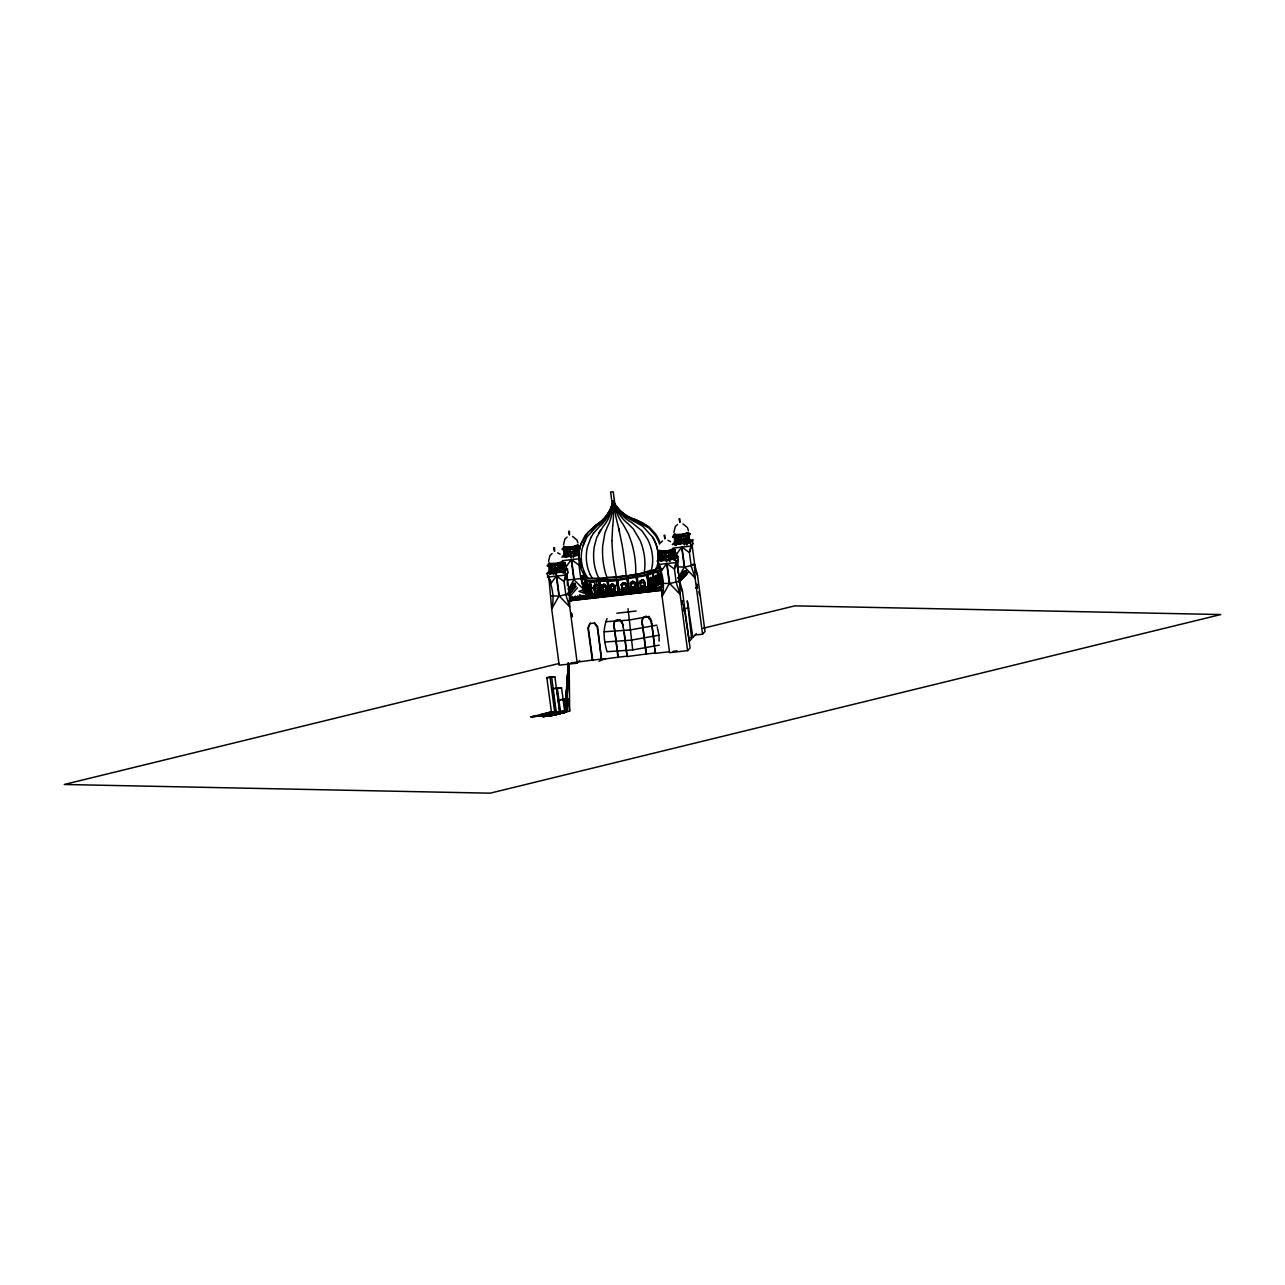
<?xml version="1.0" encoding="UTF-8"?>
<svg xmlns="http://www.w3.org/2000/svg" width="1285" height="1285" viewBox="0 0 1285 1285"><rect width="100%" height="100%" fill="white"/><g stroke="black" fill="none" stroke-linecap="round" stroke-linejoin="round"><path stroke-width="1.5" d="M594.441 586.378L593.365 587.518M603.404 593.782L601.942 587.036L602.793 584.723M603.982 595.63A5.493 5.397 42.3 0 0 603.259 594.136L602.135 585.751M611.194 593.397L610.327 585.35L612.206 583.84M611.997 594.377A5.493 5.397 42.3 0 0 611.371 593.22L611.13 584.273M610.873 585.478L611.596 593.381M611.949 540.6L612.11 545.129A35.418 6.232 83.7 0 0 615.611 573.303L616.511 577.367L626.18 576.13L635.593 574.604L635.738 570.395A35.418 11.886 79.7 0 0 631.497 542.334L628.493 533.966L623.161 524.457A39.771 13.348 79.7 0 1 613.025 501.182A39.771 39.305 -40.5 0 0 636.284 519.927L649.15 526.882L655.671 534.062A35.418 35 -40.5 0 1 659.96 542.688M568.291 663.188L566.669 711.922L568.355 663.108L565.255 712.275L549.289 716.291L543.635 716.227L565.175 710.814L556.646 713.384M564.645 546.992A6.811 0.883 -7.6 0 0 566.54 547.699A6.811 0.883 -7.6 0 0 573.961 546.864L577.431 545.434M659.735 551.313A6.811 0.883 -7.6 0 0 669.421 550.767L672.89 549.354M675.059 534.464A6.811 0.883 -7.6 0 0 676.954 535.17A6.811 0.883 -7.6 0 0 684.391 534.335L687.861 532.906M622.839 592.289L621.908 584.386L623.562 583.053M631.449 590.859L630.533 582.747L632.557 581.077L634.854 582.073L636.155 590.072M630.549 584.033L630.614 582.78L636.348 582.651M636.509 591.598A5.493 5.397 42.3 0 0 635.882 590.441L634.806 583.374L632.525 581.511L630.967 582.892L631.497 591.164A5.493 5.397 42.3 0 0 631.208 593.782M548.534 561.384L549.932 555.618L552.164 553.466M563.456 544.952L564.854 539.186L567.071 537.034M673.886 532.424L675.267 526.657L677.5 524.505M568.966 664.216L564.741 711.023L568.548 662.915L566.54 711.858L569.657 711.087L569.159 664.216M561.127 566.235L561.738 572.082M583.551 584.113L583.518 582.956L584.466 583.535M583.856 584.065L583.824 582.908M586.249 584.932L586.49 583.535L587.149 585.269M588.401 585.88L588.675 584.691M567.408 585.366L567.247 574.234M677.837 572.837L677.677 561.722M612.672 525.967L611.949 540.6M659.237 645.15L632.718 649.905L607.114 651.704C603.805 641.087 602.601 628.959 607.066 618.551M566.107 577.688L566.701 573.736L569.367 593.718L569.737 606.905L577.238 663.14L559.184 665.196L551.683 608.962L548.888 577.608M676.472 565.175L677.083 561.224L679.749 581.205L680.118 594.393L687.62 650.628L669.565 652.668L662.064 596.449L659.269 565.079M661.566 554.638L661.904 561.095M549.466 567.327L549.498 569.785M588.883 625.136L588.337 627.803L592.722 660.072L570.813 662.915M614.471 622.229L613.925 624.895L618.326 657.165L601.525 659.43L597.3 627.144L594.168 623.08L589.943 623.562M642.628 619.049L642.082 621.715L646.484 653.969L627.112 656.539L622.888 624.253L619.755 620.189L615.547 620.655M683.508 605.749L683.7 604.801L689.29 641.392L691.651 638.806L687.298 600.85L692.888 637.44L690.19 637.745M584.097 588.771L580.788 578.539L578.989 565.127L580.049 560.26M666.224 554.204L666.931 561.657M681.178 537.756L681.676 543.651M650.338 578.009L650.049 580.418M634.549 521.565L642.789 526.256L652.507 536.985A35.418 31.772 67.1 0 1 657.534 564.854L656.25 569.351L651.158 571.102L652.154 566.685A35.418 26.808 73.7 0 0 647.335 538.768L642.018 530.914L631.738 522.529A39.771 30.101 73.7 0 1 612.993 501.198A39.771 7.003 83.7 0 1 612.672 525.934M654.691 577.624L655.045 576.339M659.912 574.604L659.35 577.029L659.815 575.873M565.802 579.663L567.922 572.403L567.44 568.821L549.386 570.877L546.96 573.544C551.699 584.45 554.991 596.593 551.683 608.962L558.959 596.095L556.293 576.114L551.313 583.005L549.98 579.407M576.178 549.337L576.66 555.65M671.637 553.257L672.103 559.569M676.697 565.336L678.287 559.891L677.805 556.309L659.767 558.349L657.342 561.015C662.08 571.921 665.373 584.081 662.064 596.449L669.34 583.583L666.674 563.601L661.679 570.492L660.361 566.878M692.197 547.073L692.776 539.877L674.721 541.917L672.296 544.583L690.35 542.543L692.776 539.877M659.044 567.777L660.008 564.709M566.701 573.736L564.067 581.559L565.866 594.971L569.737 606.905L559.296 596.063L556.63 576.082L564.067 581.559L565.48 575.07L565.014 571.488L567.44 568.821M677.083 561.224L674.448 569.046L676.231 582.458L680.118 594.393L669.662 583.535L666.995 563.553L674.448 569.046L675.862 562.557L675.38 558.975L677.805 556.309M613.587 503.367A39.771 7.003 83.7 0 1 613.122 501.198A39.771 37.104 -77.9 0 1 596.899 526.304L587.036 536.937L582.972 545.82A35.418 33.057 -77.9 0 0 585.366 574.026L587.871 578.041L599.051 578.619L607.275 578.202L605.845 574.186A35.418 14.97 85.9 0 1 602.697 545.996L604.882 533.098L607.58 526.432A39.771 16.801 85.9 0 0 613.09 501.166A39.771 16.801 85.9 0 0 613.812 503.351M582.972 545.82L584.723 541.258M551.201 567.167L551.538 573.608M566.123 550.719L566.46 557.176M577.431 596.802L577.302 597.091A5.493 5.397 42.3 0 0 576.981 599.372M580.178 596.481L580.049 596.77A5.493 5.397 42.3 0 0 579.744 598.039M585.591 595.871L585.237 596.417A5.493 5.397 42.3 0 0 584.964 599.035A5.493 5.397 42.3 0 0 583.936 596.561M587.984 596.095L588.642 595.035M597.83 594.762L596.979 593.863L596.16 595.18A5.493 5.397 42.3 0 0 595.887 597.798M596.063 596.866A5.493 5.397 42.3 0 1 596.385 594.923L596.658 594.361M599.099 594.618L599.517 593.798M604.673 593.702L604.56 593.991A5.493 5.397 42.3 0 0 604.223 595.597M610.102 593.092L609.733 593.638A5.493 5.397 42.3 0 0 609.459 596.256A5.493 5.397 42.3 0 0 608.431 593.782M614.856 594.393A5.493 5.397 42.3 0 0 614.134 592.899L613.266 592.016L613.893 593.172A5.493 5.397 42.3 0 1 614.856 595.646A5.493 5.397 42.3 0 1 615.146 593.011L615.515 592.481M620.575 592.401L621.394 591.1L622.245 591.983A5.526 5.413 42.3 0 1 623.257 594.457A5.493 5.397 42.3 0 1 623.498 591.839L624.108 590.795L624.96 591.678A5.493 5.397 42.3 0 1 625.699 593.156M620.928 591.871L620.8 592.16A5.493 5.397 42.3 0 0 620.478 594.425A5.493 5.397 42.3 0 0 619.547 592.289C617.507 590.361 620.382 593.22 617.94 592.674L616.575 580.418L608.078 580.884L609.459 593.14M626.389 591.245L626.261 591.534A5.493 5.397 42.3 0 0 625.94 593.14M647.833 589.317L648.652 588L649.503 588.899A5.493 5.397 42.3 0 1 650.194 590.377M655.992 588.385L656.812 587.084L657.679 587.968M613.347 503.399A39.771 3.277 81.8 0 0 613.138 501.182A39.771 25.475 88.6 0 1 603.05 526.625L596.738 537.451L594.345 546.414A35.418 22.68 88.6 0 0 597.188 574.62L599.051 578.619M591.004 537.387L587.614 546.35A35.418 28.848 -87.1 0 0 590.201 574.572M583.021 595.903L582.651 596.433A5.493 5.397 42.3 0 0 582.426 598.071M585.366 596.128L586.056 595.1L586.924 595.999A5.493 5.397 42.3 0 1 587.357 596.85M588.112 595.822L588.819 594.794L589.67 595.678A5.493 5.397 42.3 0 1 590.586 598.167M591.245 594.971L590.747 595.79A5.493 5.397 42.3 0 0 590.457 598.408M593.574 595.196L594.28 594.168L595.132 595.067A5.493 5.397 42.3 0 1 595.967 596.866M602.071 593.75L601.798 594.312A5.493 5.397 42.3 0 0 601.509 595.565M607.532 593.124L607.034 593.943A5.493 5.397 42.3 0 0 606.761 596.561A5.493 5.397 42.3 0 0 605.733 594.088L605.155 592.947L606.006 593.831A5.493 5.397 42.3 0 1 606.359 594.377M609.861 593.349L610.568 592.321L611.419 593.22M612.945 592.514L612.447 593.333A5.526 5.413 42.3 0 0 612.174 595.951A5.493 5.397 42.3 0 0 611.146 593.477L610.568 592.321M615.274 592.738L615.981 591.71L616.832 592.61A5.493 5.397 42.3 0 1 617.796 595.083L617.571 595.34A5.493 5.397 42.3 0 0 616.607 592.851L615.981 591.71M628.397 592.851A5.493 5.397 42.3 0 0 627.674 591.373L626.855 590.474L626.036 591.791A5.493 5.397 42.3 0 0 625.747 594.409M628.863 591.196L629.57 590.168L630.421 591.068A5.493 5.397 42.3 0 1 630.758 591.614M631.979 590.361L631.61 590.875A5.493 5.397 42.3 0 0 631.465 591.855M637.408 589.735L637.023 590.265A5.493 5.397 42.3 0 0 636.862 592.915L636.621 593.172M639.785 589.96L640.476 588.932L641.343 589.831A5.493 5.397 42.3 0 1 642.163 591.63M642.532 589.638L643.239 588.626L644.09 589.51M645.616 588.803L645.118 589.622A5.493 5.397 42.3 0 0 644.845 592.24M653.358 588.418L654.065 587.39L654.916 588.289A5.493 5.397 42.3 0 1 655.414 589.14M658.82 587.791L659.526 586.779L660.378 587.663A5.493 5.397 42.3 0 1 661.293 590.152L661.116 590.393M568.42 589.317L573.881 579.663L571.215 559.682L566.235 566.573L566.733 570.412M677.934 578.395L684.311 567.135L681.644 547.153L676.649 554.06L677.163 557.883M598.537 533.42L600.657 529.805M591.004 537.387L593.413 533.371M577.334 596.786L578.748 596.931M580.081 596.465L581.495 596.609A5.493 5.397 42.3 0 1 582.362 599.099M583.181 595.646L582.523 596.722A5.493 5.397 42.3 0 0 582.25 599.34M594.104 594.409L593.445 595.485A5.493 5.397 42.3 0 0 593.172 598.103L593.397 597.846A5.493 5.397 42.3 0 1 593.67 595.228M607.693 592.867L607.163 593.654A5.493 5.397 42.3 0 0 607.066 594.296M610.006 593.076L610.809 596.095M613.106 592.257L612.576 593.044A5.526 5.413 42.3 0 0 612.383 594.345M615.419 592.465L616.222 595.485M618.519 591.646L617.86 592.722A5.493 5.397 42.3 0 0 617.587 595.34M623.932 591.036L623.273 592.096A5.493 5.397 42.3 0 0 623 594.714A5.526 5.413 42.3 0 0 622.068 592.224L621.169 591.357L621.635 594.875M629.393 590.409L628.734 591.486A5.493 5.397 42.3 0 0 628.461 594.104A5.493 5.397 42.3 0 0 627.433 591.63L626.63 590.731L627.096 594.248M631.754 590.602L633.168 590.747M637.167 589.992L638.581 590.136A5.493 5.397 42.3 0 1 639.496 592.626M647.415 590.361A5.493 5.397 42.3 0 0 646.805 589.205L645.937 588.305L645.247 589.333A5.493 5.397 42.3 0 0 645.038 591.646M648.475 588.241L648.058 589.06A5.493 5.397 42.3 0 0 647.752 590.329M653.888 587.63L653.246 588.707A5.493 5.397 42.3 0 0 652.957 591.325A5.493 5.397 42.3 0 0 651.977 588.835L651.35 587.695L652.218 588.594M594.698 585.173L594.762 594.296L593.879 586.249L596.931 585.044M594.28 586.442L594.971 585.558M602.376 585.992L603.918 584.771M603.05 585.109L603.243 593.831M610.712 585.542L611.403 584.659M624.799 582.731L621.474 584.241L622.406 592.353M621.988 584.418L622.582 583.502M631.047 582.924L633.666 581.671M643.817 580.804L641.874 579.969L640.299 581.334L641.231 589.237M640.38 581.366L640.99 580.467M676.858 537.756L676.874 544.647M590.313 623.161L587.968 628.204L592.369 660.474M576.997 599.71A5.493 5.397 42.3 0 0 576.049 597.22L575.182 596.336L574.588 597.397A5.493 5.397 42.3 0 0 574.266 599.324M582.956 595.903L584.209 596.304M591.164 594.971L592.417 595.373M601.171 595.614A5.493 5.397 42.3 0 0 600.545 594.441L599.693 593.558L598.858 594.875A5.493 5.397 42.3 0 0 598.585 597.493A5.493 5.397 42.3 0 0 597.557 595.019L596.754 594.12L597.22 597.637M601.99 593.75L602.858 593.863M607.452 593.124L608.704 593.525A5.493 5.397 42.3 0 1 609.154 594.377M618.695 591.405L618.101 592.465A5.493 5.397 42.3 0 0 617.812 595.083L619.161 594.923L616.896 579.374L618.374 592.658M634.806 583.374L635.641 590.12L634.196 590.859A5.493 5.397 42.3 0 0 633.923 593.477A5.493 5.397 42.3 0 0 632.846 591.004L632.091 590.12L632.557 593.638M651.35 587.695L650.772 588.755A5.493 5.397 42.3 0 0 650.435 590.361M656.812 587.084L656.121 588.096A5.493 5.397 42.3 0 0 655.96 589.076M593.397 533.371L599.436 526.625A39.771 32.398 -87.1 0 0 613.138 501.166A39.771 13.348 79.7 0 1 613.122 503.431M568.179 595.357L575.776 586.651M569.801 596.545L577.399 587.839M548.647 575.792L547.442 577.126L565.48 575.07L567.922 572.403M568.58 592.546L569.319 591.742M570.428 590.522L569.881 591.116L571.584 590.923A5.493 0.819 83.5 0 1 571.327 588.289C571.905 586.586 568.918 586.94 569.624 588.482A5.493 0.819 83.5 0 0 569.657 589.108M568.645 594.168L572.869 589.526L572.403 585.992L570.685 586.185L570.717 587.277A5.493 0.819 83.5 0 0 570.765 587.887M573.736 585.639L571.809 584.964L572.034 585.832A5.493 0.819 83.5 0 1 572.194 586.683A5.493 0.819 83.5 0 1 572.194 585.639C571.504 584.097 574.491 583.759 573.913 585.462A5.493 0.819 83.5 0 0 574.17 588.096L573.238 589.108L572.773 585.591L571.054 585.783L571.086 586.86A5.493 0.819 83.5 0 0 571.166 587.807M571.327 600.577L571.552 600.32A5.493 5.397 42.3 0 1 571.841 597.702L572.435 596.658L573.287 597.541A5.493 5.397 42.3 0 1 574.122 599.34M575.182 596.336L574.363 597.654A5.493 5.397 42.3 0 0 574.09 600.272A5.493 5.397 42.3 0 0 573.062 597.798L572.211 596.899L572.676 600.432M577.897 596.031L577.077 597.348A5.493 5.397 42.3 0 0 576.788 599.966M580.643 595.726L579.824 597.027A5.493 5.397 42.3 0 0 579.551 599.645A5.493 5.397 42.3 0 0 578.523 597.172L577.672 596.288L578.138 599.806M583.599 599.196L583.358 595.405M589.06 598.569L588.819 594.794M591.566 594.473L590.859 595.501A5.493 5.397 42.3 0 0 590.698 598.151L592.032 598.007L588.353 598.039M594.521 597.943L594.28 594.168L594.746 597.702L593.397 597.846A5.493 5.397 42.3 0 0 592.337 595.373M599.934 597.332L599.693 593.558M602.392 593.252L601.573 594.57A5.493 5.397 42.3 0 0 601.3 597.188A5.493 5.397 42.3 0 0 600.32 594.698L599.452 593.815M608.094 596.417L607.853 592.626M624.333 594.57L624.108 590.795M629.795 593.943L629.57 590.168M597.589 629.971L597.67 626.743L594.521 622.679M635.256 593.333L635.031 589.558M659.028 563.264L657.808 564.597L675.862 562.557L678.287 559.891M637.97 593.027L637.505 589.494L638.356 590.393A5.493 5.397 42.3 0 1 639.255 592.867L639.593 592.61A5.493 5.397 42.3 0 1 639.882 589.992M643.239 588.626L642.404 589.927A5.493 5.397 42.3 0 0 642.131 592.546A5.493 5.397 42.3 0 0 641.07 590.072L640.476 588.932L640.958 592.449L636.846 592.915A5.493 5.397 42.3 0 0 636.717 592.257M577.238 663.14L579.663 660.474M648.893 591.775L648.652 588M617.957 657.567L614.391 627.706M693.258 543.443L690.832 546.109L689.419 552.598L691.202 566.01L695.073 577.961L702.574 634.18L695.362 634.999M654.306 591.164L654.065 587.39M623.177 627.064L622.02 621.378M601.525 659.43L597.959 629.57M679.09 582.362L688.182 572.291M646.114 654.37L642.548 624.51M669.18 651.768L655.27 653.342L651.415 620.655L650.178 618.181L646.082 616.19L644.058 617.057L642.259 619.45L642.179 624.912M627.112 656.539L624.333 632.557M697.37 587.759L696.92 584.354L697.37 587.759L695.571 587.968M698.879 591.726L699.474 594.843M655.27 653.342L655.109 649.005M692.888 637.44L696.374 633.617M687.62 650.628L690.045 647.961L682.544 591.726L679.749 581.205L669.501 583.567L661.695 583.245L662.626 586.763M702.574 634.18L704.999 631.513L697.498 575.294L694.703 564.758L692.037 544.776L689.419 552.598L681.966 547.121L684.632 567.103L695.073 577.961L694.703 564.758L692.936 564.115M650.242 578.378L650.933 577.415L652.218 578.362L653.182 586.442L652.507 579.551M650.997 577.881L650.965 587.229L648.797 587.92L647.126 575.375L661.63 570.347M655.655 575.744L654.451 577.495L655.398 585.574M654.948 576.708L656.282 576.306M655.703 576.21L655.912 585.478M659.639 574.62L661.213 574.138M659.815 575.054A5.493 5.397 42.3 0 0 659.864 575.728A5.493 5.397 42.3 0 0 659.719 575.07L660.506 574.01M660.57 574.475L659.623 577.013M590.57 530.014L597.429 524.232A39.771 35.675 67.1 0 0 613.17 501.166A39.771 22.488 77.3 0 1 612.913 503.479M660.57 542.8L662.53 540.937M564.661 556.164L563.472 547.185L564.388 546.318L565.737 557.417M562.155 549.064C563.071 547.089 563.232 551.41 578.78 547.249L579.888 546.189L578.86 547.844L573.19 549.113L562.22 549.675M550.125 574.507L548.55 563.617L549.466 562.75M547.233 565.512C548.149 563.521 548.309 567.841 563.858 563.681L564.966 562.637L563.938 564.276L558.268 565.545L547.314 566.107M563.472 547.185L572.532 546.735L578.138 544.808L579.326 553.787M548.55 563.617L557.61 563.167L563.215 561.24L564.565 572.339M675.203 545.499L673.886 534.656L674.818 533.789L676.167 544.888M672.569 536.552C673.485 534.576 673.645 538.881 689.194 534.721L690.302 533.677L689.274 535.315L683.62 536.6L672.649 537.146M660.297 560.405L658.916 551.104L659.847 550.237M657.599 552.984C658.53 551.008 658.691 555.329 674.223 551.153L675.348 550.109L674.304 551.763L668.65 553.032L657.679 553.578M673.886 534.656L682.945 534.207L688.551 532.279L689.981 543.057M658.916 551.104L667.991 550.655L673.581 548.727L674.93 559.826M586.024 584.257L586.843 585.317M588.482 585.157C594.859 613.057 592 587.486 588.369 584.739L589.397 593.686M589.012 584.916L589.703 593.638M622.293 583.149L623.498 582.587M643.705 617.459L647.913 616.993L651.045 621.057L651.334 623.867M598.987 661.245L605.781 658.434M594.81 585.607L595.822 585.205M602.633 584.787L603.854 584.306M611.242 584.707L613.202 584.547M584.659 574.732L581.093 576.001L589.221 578.957L616.704 577.447L647.447 572.355L659.896 567.922M584.016 590.971L581.703 578.909L583.775 591.469L584.739 591.823L583.727 583.808M589.751 581.96L599.003 581.382L600.368 593.638L599.003 581.382M599.79 581.334L601.155 593.59L599.79 581.334L607.211 580.916L608.833 593.092M607.211 580.916L608.592 593.188M587.775 588.241L579.005 591.373L587.904 594.618L618.021 592.963L651.72 587.374L662.241 583.631M597.654 585.864L583.229 591.1L581.96 578.828M588.964 589.221L588.996 585.558M581.35 577.897L589.446 580.948L616.704 579.487L647.704 574.266M587.855 590.008L590.217 589.076M592.947 588.193L595.212 587.39L594.714 583.936M593.493 589.799L596.995 588.546M644.845 572.243L650.226 570.331M655.623 568.42L659.205 567.135M606.665 593.654L605.604 585.767L603.757 584.82M616.977 579.39L589.446 580.948L591.212 594.088L592.096 593.927L590.49 581.848M650.499 573.126L655.768 571.247M615.001 593.188L614.278 585.077L612.046 583.904M646.997 574.379L661.936 569.191M596.609 585.51L599.115 594.007M694.703 564.758L684.455 567.135L676.665 566.813M655.639 575.471L656.362 578.828M662.851 582.282L648.748 587.454L647.415 575.278M649.455 587.341L647.463 574.347M653.985 585.687L654.884 585.494C649.214 546.944 657.31 613.057 652.828 573.335M658.771 583.968L659.719 583.775L658.097 571.6L657.149 571.809L658.771 583.968L659.719 583.775M656.201 575.568L658.129 584.691L656.94 576.692L655.366 575.76M659.221 574.764L660.265 583.84L659.864 576.965M657.438 588.932L662.691 587.052M645.873 572.451L649.391 571.552M557.192 713.287L556.26 713.528M551.731 714.299L546.848 677.725L549.996 676.938L554.911 676.986L559.778 713.561M546.848 677.725L554.911 676.986M555.795 713.271L552.55 688.889L556.646 687.861L561.561 687.909L564.806 712.292M552.55 688.889L561.561 687.909M568.034 698.895L558.943 699.875L568.034 698.895L569.657 711.087M548.856 716.307L565.48 712.131L568.323 663.156L565.48 712.131L551.667 714.637M559.103 663.478L64.25 784.476L490.147 793.182L1220.75 614.551L794.853 605.845L703.28 628.236M561.127 562.814L559.039 563.296A6.811 0.883 -7.6 0 1 550.012 564.067M635.593 574.604L644.122 572.885L644.717 568.58A35.418 20.03 77.3 0 0 640.171 540.583L633.393 528.986L627.867 523.509A39.771 22.488 77.3 0 1 613.009 501.182A39.771 3.277 81.8 0 0 617.989 525.26L621.924 543.876A35.418 2.923 81.8 0 1 625.811 572.002L626.18 576.13M636.187 611.017L616.848 613.234M649.359 616.431L628.943 620.077L605.637 621.715M656.844 625.169L630.035 629.971L604.143 631.786M657.197 626.839L658.948 635.192L631.321 640.139L604.641 642.018M563.312 712.677L564.484 712.468L560.421 712.436M581.446 578.025L585.173 579.101M580.788 578.539L568.018 579.985M582.25 578.973L590.104 581.848L591.775 594.409L590.714 594.007M587.438 580.868L588.369 593.156L587.181 580.788M617.266 576.82L623.177 575.841M591.566 593.959L589.943 581.784L591.678 594.425M633.28 576.114L637.231 575.471M586.105 584.675L586.329 585.976L585.799 584.739M586.137 592.24C580.611 533.612 588.466 629.104 586.86 584.402M586.924 585.141L587.341 586.346M587.149 586.394L587.229 585.093M601.284 584.932L605.058 584.306M602.617 587.614L606.359 587.004M610.102 586.378L615.724 585.446M621.346 584.514L626.952 583.583M585.671 592.337C581.96 555.265 589.317 615.419 584.402 582.731M660.201 574.266L661.213 581.077L662.337 580.868M648.861 587.261L618.647 592.273L591.646 593.75L583.663 590.843M628.092 578.603L629.714 590.779L628.831 590.923L627.08 578.7L628.718 590.875L630.18 591.309M648.491 587.663L646.869 575.487M565.255 712.275L551.104 711.906L531.91 716.725L556.983 714.364L542.816 716.853L561.995 712.035L565.255 712.275L545.884 715.825L561.079 713.336L530.625 716.837L556.534 714.476L551.763 677.789M545.756 713.255L565.175 710.814L561.513 712.259L553.514 712.388L563.135 712.725M576.949 553L564.308 554.445L561.882 557.112L578.121 555.265M580.402 558.638L562.364 560.678L566.235 566.573L564.902 562.958M546.96 573.544L565.014 571.488M657.342 561.015L675.38 558.975M573.881 579.663L583.358 589.124M572.082 588.691L573.801 588.498A5.493 0.819 83.5 0 1 573.544 585.848L573.512 585.285A5.493 0.819 83.5 0 1 573.319 584.418L573.287 583.342L575.214 584.016A5.493 0.819 83.5 0 1 575.632 586.49L574.347 587.887L573.881 584.37L574.106 585.237A5.493 0.819 83.5 0 1 574.524 587.695M684.471 571.247L686.174 570.54L686.399 571.407A5.493 0.819 83.5 0 1 686.816 573.881L685.114 574.058M572.981 585.462A5.493 0.819 83.5 0 1 572.933 584.836L572.901 583.759L574.845 584.434A5.493 0.819 83.5 0 1 575.262 586.892A5.493 0.819 83.5 0 1 575.021 584.225L574.989 583.149L575.455 586.667M682.624 572.757L682.849 573.624A5.493 0.819 83.5 0 1 682.945 574.186L682.881 575.278A5.493 0.819 83.5 0 0 683.138 577.913A5.493 0.819 83.5 0 0 682.704 575.471L682.592 574.989A5.493 0.819 83.5 0 1 682.656 573.833C681.966 572.291 684.937 571.953 684.359 573.656A5.493 0.819 83.5 0 0 684.616 576.29A5.493 0.819 83.5 0 0 684.182 573.849A5.493 0.819 83.5 0 1 684.118 572.227L684.102 571.15L686.029 571.809A5.493 0.819 83.5 0 1 686.447 574.283L684.744 574.459M572.58 585.237L572.548 584.161L574.475 584.836A5.493 0.819 83.5 0 1 574.893 587.293L573.19 587.47M683.861 573.913A5.493 0.819 83.5 0 1 683.765 572.628L683.732 571.552L685.66 572.211A5.493 0.819 83.5 0 1 686.078 574.684A5.493 0.819 83.5 0 1 685.837 572.034L685.804 570.942L686.27 574.475M683.427 573.656A5.493 0.819 83.5 0 1 683.379 573.03L683.347 571.953L685.29 572.628A5.493 0.819 83.5 0 1 685.708 575.086A5.493 0.819 83.5 0 1 685.467 572.435L685.435 571.359L685.901 574.877M683.026 573.447L682.994 572.355L684.921 573.03A5.493 0.819 83.5 0 1 685.339 575.503L683.636 575.68M571.472 586.458L571.439 585.366L573.367 586.04A5.493 0.819 83.5 0 1 573.785 588.514M658.498 575.889L661.213 575.584M682.319 574.877A5.493 0.819 83.5 0 1 682.271 574.25L682.255 573.174L684.182 573.849A5.493 0.819 83.5 0 0 683.957 572.419L683.732 571.552M681.901 574.668L681.869 573.576L683.813 574.25A5.493 0.819 83.5 0 1 684.23 576.708L682.528 576.901L684.246 576.708A5.493 0.819 83.5 0 1 683.989 574.058L683.957 572.981L684.423 576.499M570.347 587.679L570.315 586.602L572.259 587.261A5.493 0.819 83.5 0 1 572.676 589.719A5.493 0.819 83.5 0 1 572.435 587.084L572.403 585.992L572.628 586.86A5.493 0.819 83.5 0 1 573.046 589.317A5.493 0.819 83.5 0 1 572.805 586.667L572.773 585.591L572.998 586.458A5.493 0.819 83.5 0 1 573.415 588.915L571.713 589.108M683.315 577.72L682.849 574.186L681.146 574.379L681.371 575.246A5.493 0.819 83.5 0 1 681.58 576.403A5.493 0.819 83.5 0 1 681.532 575.07L681.516 573.977L683.443 574.652A5.493 0.819 83.5 0 1 683.861 577.11L682.158 577.302M569.978 587.791L571.664 586.811L571.889 587.663A5.493 0.819 83.5 0 1 572.307 590.136L570.604 590.313M680.809 575.873L680.777 574.797L682.592 574.989M569.255 588.883L569.223 587.807L571.15 588.482A5.493 0.819 83.5 0 1 571.568 590.939M680.44 576.274L680.408 575.198L682.351 575.873A5.493 0.819 83.5 0 1 682.769 578.33L681.066 578.507M568.886 589.301L568.853 588.209L570.781 588.883A5.493 0.819 83.5 0 1 571.215 591.341L569.496 591.534M678.56 577.222L680.279 577.013L680.311 578.105A5.493 0.819 83.5 0 0 680.568 580.74A5.493 0.819 83.5 0 0 680.134 578.282L679.974 577.608A5.493 0.819 83.5 0 1 680.07 576.676L680.038 575.6L681.966 576.274A5.493 0.819 83.5 0 1 682.399 578.732A5.493 0.819 83.5 0 1 682.142 576.082L682.11 575.005L682.592 578.523M568.484 589.124L570.187 588.418L570.412 589.285A5.493 0.819 83.5 0 1 570.845 591.742L569.143 591.935M679.749 577.704A5.493 0.819 83.5 0 1 679.701 577.077L679.669 576.001L681.612 576.676A5.493 0.819 83.5 0 1 682.03 579.133A5.493 0.819 83.5 0 1 681.773 576.483L681.741 575.407L682.207 578.925M568.115 589.012L570.058 589.687A5.493 0.819 83.5 0 1 570.476 592.144L568.773 592.337A5.493 0.819 83.5 0 0 568.677 591.662A5.493 0.819 83.5 0 0 568.773 592.337M593.349 586.024L597.332 585.574M679.331 577.495L679.299 576.403L681.243 577.077A5.493 0.819 83.5 0 1 681.66 579.535L679.958 579.728M678.946 577.591L680.648 576.612L680.873 577.479A5.493 0.819 83.5 0 1 681.291 579.937L679.588 580.129M678.207 577.624L679.974 577.608A5.493 0.819 83.5 0 0 679.893 576.869L679.669 576.001M570.235 590.714L571.953 590.522A5.493 0.819 83.5 0 1 571.697 587.887L571.664 586.811L572.13 590.329M601.043 587.357L614.889 585.783M620.816 585.109L626.759 584.434M630.71 583.984L634.662 583.535M638.613 583.085L644.556 582.41M568.404 592.738L570.106 592.546A5.493 0.819 83.5 0 1 569.849 589.911L569.817 588.819L570.299 592.353M568.034 593.14L569.737 592.947A5.493 0.819 83.5 0 1 569.48 590.313L569.464 589.221L569.689 590.088A5.493 0.819 83.5 0 1 570.106 592.546M678.48 581.334L680.199 581.141A5.493 0.819 83.5 0 1 679.942 578.507L679.91 577.431L680.375 580.948M607.516 589.59L595.758 590.923L596.288 594.875M611.435 589.156L615.354 588.707M621.233 588.048L627.112 587.374M631.031 586.924L634.951 586.49M640.829 585.815L644.749 585.382M648.668 584.932L662.385 583.374M606.536 591.357L602.071 592.353L608.03 591.678M610.487 590.907L614.455 590.457M620.414 589.783L626.357 589.108M630.325 588.659L636.268 587.984M640.235 587.534L646.178 586.86M650.146 586.41L654.113 585.96M602.312 592.08L606.279 591.63M610.246 591.18L614.214 590.731M622.149 589.831L626.116 589.381M630.084 588.932L636.027 588.257M639.994 587.807L645.937 587.133M649.905 586.683L653.872 586.233M621.908 590.104L625.859 589.654M629.827 589.205L635.786 588.53M639.753 588.08L645.696 587.406M602.713 593.606L606.681 593.156M610.648 592.706L614.615 592.257M622.534 591.357L626.502 590.907M632.445 590.233L636.412 589.783M642.371 589.108L646.339 588.659M569.094 600.48L573.078 600.031M589.028 598.232L595.003 597.541M636.862 592.803L640.846 592.353M571.552 600.32L572.901 600.175L572.435 596.658L571.616 597.959A5.493 5.397 42.3 0 0 571.327 600.577M661.341 590.136L659.992 590.297L659.526 586.779L658.707 588.08A5.493 5.397 42.3 0 0 658.418 590.698A5.493 5.397 42.3 0 0 657.406 588.225L656.587 587.341L657.053 590.859M569.994 600.754L663.012 590.201M686.254 608.287L688.953 607.982M592.722 660.072L601.894 659.028M618.326 657.165L627.482 656.137M646.484 653.969L655.639 652.941M673.147 651.318L677.115 650.869M581.944 577.929L583.374 591.148M607.789 577.334L615.37 576.917M649.07 578.507L652.828 578.298M589.735 581.96L616.832 580.483L647.351 575.407M648.909 579.166L656.619 578.748M651.286 578.009L652.282 579.68L651.945 578.378M584.45 584L584.916 582.844M650.692 587.245L650.29 580.386M640.107 582.442L643.881 582.234M649.519 581.928L660.811 581.302M597.654 586.522L596.69 583.229M588.53 589.237L589.462 589.028M653.406 586.362L652.009 579.696M600.368 593.638L601.412 593.509M617.94 592.674L618.76 592.514M598.569 594.088L597.846 585.992L595.597 584.803M549.241 712.308L563.505 712.725L559.168 712.468L564.822 711.023M554.494 713.496L560.132 713.561M539.861 714.669L565.48 712.131L563.858 699.939M687.587 533.532L690.302 533.677M687.668 534.126L690.382 534.271M672.617 549.98L675.348 550.109M672.697 550.574L675.428 550.703M577.174 546.061L579.888 546.189M577.254 546.655L579.969 546.784M562.252 562.493L564.966 562.637M562.332 563.087L565.047 563.232M623.482 583.021L625.763 584.868L624.526 583.149M620.125 619.772L615.9 620.253L614.101 622.631L614.021 628.108M660.297 574.491L661.133 574.588M650.724 577.897L651.559 577.993M603.693 584.354L605.942 585.542L607.05 593.622M595.662 585.269L597.509 586.217M562.059 565.143L563.505 566.91L564.243 572.211M647.222 574.347L649.021 587.904M659.815 579.921L662.996 581.077M661.855 580.948L660.618 574.202M657.502 579.728L656.073 575.519M661.1 581.029L662.369 581.495L661.904 578.089M637.248 577.013L638.998 589.237M640.797 589.301L639.866 581.205L643.191 579.696L644.588 581.72L646.178 592.096M645.488 588.53L644.508 581.687M644.974 588.562L643.737 580.772M637.906 589.349L636.284 577.174L638.195 592.77M627.016 591.55L625.715 583.551M626.582 591.614L625.683 584.852M585.896 592.144L587.245 592.738M586.811 592.754L586.217 585.88M579.471 594.794L584.803 596.738M551.313 595.774L559.12 596.095L569.367 593.718L571.231 600.737M632.541 519.172L636.364 520.73M682.961 523.878L687.363 527.476L688.342 530.416M667.991 540.326L670.513 541.676M572.548 536.407L576.949 540.005L577.913 542.929M557.626 552.839L560.148 554.188M643.496 523.284L635.047 519.461A39.771 37.104 -77.9 0 1 613.025 501.198A39.771 25.475 88.6 0 0 614.005 503.351M578.989 565.127L571.552 559.65L574.218 579.631M644.733 524.216L647.238 526.063M624.719 582.715L625.795 583.567M653.84 587.647L654.691 588.53A5.493 5.397 42.3 0 1 655.639 591.02M648.411 588.257L649.278 589.156A5.493 5.397 42.3 0 1 650.178 591.63M645.712 588.562L646.564 589.462M634.79 589.799L635.641 590.698A5.493 5.397 42.3 0 1 636.557 593.188M623.867 591.052L624.719 591.935A5.493 5.397 42.3 0 1 625.683 594.409M607.628 592.883L608.48 593.782M594.039 594.425L594.891 595.324M588.578 595.051L589.429 595.935A5.493 5.397 42.3 0 1 590.345 598.424M583.117 595.662L583.984 596.561M613.202 584.193L615.403 593.172M613.041 584.611L614.101 586.41M604.705 585.061L605.749 586.876M574.042 549.434L575.503 555.714M559.12 565.882L560.581 572.146M679.01 537.644L680.359 543.86M688.069 536.52L689.595 543.25M577.64 549.048L578.957 554.204M588.642 584.498L589.317 585.301M583.792 582.715L584.45 584.434M643.865 589.767L642.998 588.867L643.48 592.401M581.27 596.866L580.418 595.967L580.884 599.501M575.808 597.477L574.957 596.593L575.423 600.111M656.073 575.889L656.747 576.981M655.992 576.322L656.988 577.993L656.651 576.708M652.041 578.652L650.66 577.431L649.776 580.434M676.649 554.06L672.778 548.165L690.832 546.109L690.35 542.543M585.671 577.093L583.053 573.03A35.418 35 -40.5 0 1 580.724 544.872L588.177 532.247L595.71 525.822A39.771 39.305 -40.5 0 0 613.154 501.166A39.771 30.101 73.7 0 1 611.451 508.009M590.201 574.572L592.433 578.555M673.404 553.337L674.625 559.698M664.377 554.494L665.389 560.308M568.918 550.574L569.946 556.389M694.237 567.311L697.498 575.294M680.584 586.94L682.544 591.726M549.755 567.311L550.815 573.849M589.028 584.98L589.622 586.169M584.482 583.149L585.061 585.462L584.53 584.273M584.177 583.197L584.755 584.386M683.347 571.953L683.588 572.821A5.493 0.819 83.5 0 1 683.749 573.672L683.62 574.475A5.493 0.819 83.5 0 0 683.877 577.11M682.994 572.355L683.218 573.222A5.493 0.819 83.5 0 1 683.315 573.785L683.684 577.318M682.255 573.174L682.48 574.042A5.493 0.819 83.5 0 1 682.688 575.182M681.869 573.576L682.11 574.443A5.493 0.819 83.5 0 1 682.223 574.989M681.516 573.977L681.741 574.845M680.777 574.797L681.002 575.648A5.493 0.819 83.5 0 1 681.114 576.21L681.484 579.744M680.408 575.198L680.632 576.065M680.038 575.6L680.263 576.467A5.493 0.819 83.5 0 1 680.44 577.302M679.299 576.403L679.524 577.27M679.139 580.049A5.493 0.819 83.5 0 1 679.46 581.96A5.493 0.819 83.5 0 1 679.203 579.31L679.171 578.234L679.412 579.101A5.493 0.819 83.5 0 1 679.829 581.559A5.493 0.819 83.5 0 1 679.572 578.909L679.54 577.832L679.765 578.7A5.493 0.819 83.5 0 1 680.199 581.141M678.93 576.804L679.155 577.672M597.686 586.04L598.73 594.039M573.287 583.342L573.512 584.209A5.493 0.819 83.5 0 1 573.72 585.366M572.901 583.759L573.142 584.627M572.548 584.161L572.773 585.028M572.162 584.563L572.403 585.43M571.439 585.366L571.664 586.233M571.054 585.783L571.295 586.651M570.685 586.185L570.909 587.052A5.493 0.819 83.5 0 1 571.086 587.887L570.958 588.691A5.493 0.819 83.5 0 0 571.215 591.325M570.315 586.602L570.556 587.454A5.493 0.819 83.5 0 1 570.668 588L571.022 591.534M569.962 587.004L570.187 587.871M569.592 587.406L569.817 588.273M569.223 587.807L569.448 588.675A5.493 0.819 83.5 0 1 569.56 589.205M568.853 588.209L569.078 589.076M568.58 591.293A5.493 0.819 83.5 0 1 569.014 593.766A5.493 0.819 83.5 0 1 568.757 591.116L568.725 590.04L568.95 590.907A5.493 0.819 83.5 0 1 569.367 593.349A5.493 0.819 83.5 0 1 569.126 590.714L569.094 589.638L569.319 590.49A5.493 0.819 83.5 0 1 569.737 592.947M685.146 537.885L686.126 544.76M670.176 554.333L670.963 559.617M554.253 567.536L555.232 574.395M618.727 528.151L619.515 531.492M571.52 588.08L571.295 587.213L571.761 590.731M589.381 586.04L589.606 587.293M675.524 540.182L674.882 538.206L675.267 543.973M674.304 555.12L673.661 553.144L674.031 558.895M565.111 552.711L564.468 550.735L564.838 556.501M563.938 567.633L563.28 565.657L563.248 568.275M632.718 649.905L628.028 608.721M689.9 543.378L688.728 536.696L688.583 539.314M687.636 533.147L689.001 542.463M688.294 542.704C689.916 535.443 681.323 537.515 684.809 543.491M687.282 544.695L686.415 537.821M685.901 537.499L686.849 544.679M682.945 534.207L684.391 544.968M683.475 543.7C685.403 536.696 675.557 537.756 679.235 544.165M686.64 574.058L686.174 570.54L686.206 571.616A5.493 0.819 83.5 0 0 686.463 574.266M685.531 575.278L685.066 571.761L685.098 572.837A5.493 0.819 83.5 0 0 685.355 575.487M680.215 538.126L680.922 543.507M685.162 575.68L684.696 572.162L684.728 573.238A5.493 0.819 83.5 0 0 684.985 575.889A5.493 0.819 83.5 0 0 684.552 573.447L684.327 572.564L684.793 576.098M684.054 576.917L683.588 573.64M677.259 534.833L678.464 543.812M682.961 578.121L682.48 574.604L682.512 575.68A5.493 0.819 83.5 0 0 682.769 578.314M678.095 544.23C679.058 536.471 671.862 538.624 675.782 545.675M681.853 579.326L681.371 575.808L681.403 576.901A5.493 0.819 83.5 0 0 681.66 579.535M681.114 580.145L680.648 576.612L680.681 577.704A5.493 0.819 83.5 0 0 680.938 580.338A5.493 0.819 83.5 0 0 680.504 577.881L680.279 577.013L680.745 580.547M679.54 577.832L680.006 581.35M679.171 578.234L679.653 581.752M674.721 552.277L675.444 557.722M672.665 549.595L674.095 560.356M673.324 559.152C674.529 550.59 665.453 555.393 670.047 561.497M670.931 553.931L671.653 559.312M667.991 550.655L669.421 561.416M668.521 560.148C670.433 553.144 660.586 554.188 664.281 560.613M665.245 554.558L666.192 561.738M662.289 551.281L663.494 560.244M663.124 560.678C664.49 554.397 657.615 553.803 660.602 560.549M660.329 553.819L661.277 560.999M661.197 561.336L660.008 554.638L659.88 557.272M662.032 579.663L662.482 583.053M659.414 575.584L660.538 583.824M658.964 574.668L659.43 578.154M658.466 574.748L658.932 578.234M657.663 571.616L659.205 583.952M659.767 590.554L659.301 587.02L660.153 587.92A5.493 5.397 42.3 0 1 661.052 590.409M656.683 575.487L657.888 584.771M655.671 585.558L654.724 577.479M651.591 591.469L651.126 587.952L650.531 589.012A5.493 5.397 42.3 0 0 650.258 591.63M651.704 623.466L654.595 645.086M640.717 592.706L640.251 589.189L639.657 590.249A5.493 5.397 42.3 0 0 639.384 592.867M618.92 595.18L617.057 580.579M614.648 586.297L615.563 593.108M614.262 586.362L615.162 593.124M613.041 592.273L613.507 595.79M608.078 580.884L609.7 593.044M605.91 586.811L606.825 593.59M605.396 596.722L604.914 593.188L604.319 594.248A5.493 5.397 42.3 0 0 604.046 596.866A5.493 5.397 42.3 0 0 603.018 594.393L602.167 593.509L602.633 597.027M597.862 590.891L598.392 594.843M594.987 583.92L594.939 587.406L594.473 584M591.807 598.264L591.341 594.73L592.192 595.63A5.493 5.397 42.3 0 1 593.156 598.103M589.59 593.606L588.498 585.735L588.498 586.924M586.956 580.948L588.578 593.124M586.94 583.229L588.048 593.204M586.667 583.245L587.936 593.156M583.567 571.841L584.049 575.471M586.297 598.874L585.832 595.357L586.683 596.256A5.493 5.397 42.3 0 1 587.647 598.73A5.493 5.397 42.3 0 1 587.984 596.095M584.547 591.919L583.406 583.856M579.278 554.333L578.298 549.225L578.17 551.843M577.206 545.675L578.652 556.437M577.865 555.232C579.503 547.972 570.893 550.044 574.379 556.019M575.487 550.028L576.194 555.409M572.532 546.735L573.736 555.698M573.271 557.802C576.355 550.205 565.207 548.968 568.821 556.694M571.472 557.738L570.62 550.863M575.086 587.084L574.62 583.567L574.652 584.643A5.493 0.819 83.5 0 0 574.909 587.277M569.785 550.655L570.749 557.818M574.716 587.486L574.25 583.968L574.283 585.044A5.493 0.819 83.5 0 0 574.54 587.679M573.977 588.305L573.512 585.285M573.608 588.707L573.142 585.173L573.174 586.265A5.493 0.819 83.5 0 0 573.431 588.899M566.846 547.362L568.034 556.325M572.5 589.927L572.034 586.394L572.066 587.486A5.493 0.819 83.5 0 0 572.323 590.12M567.665 556.758C569.03 550.478 562.155 549.9 565.159 556.63M571.407 591.132L570.925 587.855M570.668 591.951L570.187 588.418L570.219 589.51A5.493 0.819 83.5 0 0 570.476 592.144M569.464 589.221L569.93 592.754M569.094 589.638L569.56 593.156M564.051 562.991L565.031 570.251M562.284 562.107L563.874 572.981M563.151 573.238C565.85 565.336 556.019 565.079 559.457 572.451M560.565 566.46L561.272 571.841M557.61 563.167L558.814 572.13M558.14 572.66C560.067 565.657 550.221 566.701 553.899 573.126M556.55 574.17L555.698 567.295M554.863 567.087L555.827 574.25M551.924 563.794L553.353 574.556M552.743 573.19C554.108 566.91 547.233 566.332 550.237 573.062M550.189 568.131L550.912 573.512M549.386 570.877L549.868 574.459M557.449 688.953L560.71 713.336M556.646 687.861L559.907 712.243M549.996 676.938L554.879 713.512M584.675 582.715L584.723 583.984M658.948 635.192L659.125 641.167M683.218 573.785L683.251 574.877A5.493 0.819 83.5 0 0 683.508 577.511A5.493 0.819 83.5 0 0 683.074 575.054L682.849 574.186M681.146 574.379L681.178 575.471A5.493 0.819 83.5 0 0 681.243 576.419M681.018 576.21L681.05 577.302A5.493 0.819 83.5 0 0 681.291 579.937M571.809 584.964L571.841 586.056A5.493 0.819 83.5 0 0 571.873 586.667M570.556 588.016L570.588 589.108A5.493 0.819 83.5 0 0 570.845 591.742M613.17 501.166A39.771 38.807 46.9 0 1 595.854 525.067L585.382 534.994L581.029 543.539A35.418 34.566 46.9 0 0 579.985 562.557M581.366 567.199A35.418 34.566 46.9 0 1 580.37 564.115M616.109 507.35A39.771 25.475 88.6 0 1 615.017 505.39M630.533 518.417A39.771 32.398 -87.1 0 1 628.558 517.534M624.783 515.317A39.771 32.398 -87.1 0 1 622.984 513.984M618.133 509.197A39.771 32.398 -87.1 0 1 613.041 501.198A39.771 38.807 46.9 0 0 636.107 520.65L648.877 528.023L655.35 535.379A35.418 34.566 46.9 0 1 659.623 544.133M661.406 555.232A35.418 34.566 46.9 0 1 661.261 558.445M634.565 521.517A39.771 35.675 67.1 0 1 612.993 501.198M652.507 536.985A35.418 31.772 67.1 0 1 657.534 564.854M587.968 596.786A5.493 5.397 42.3 0 1 588.209 595.838M597.798 594.762A5.493 5.397 42.3 0 1 598.698 596.899A5.493 5.397 42.3 0 1 599.083 594.618M658.627 589.092A5.493 5.397 42.3 0 1 658.916 587.823M647.544 591.935A5.493 5.397 42.3 0 1 647.817 589.317M634.131 591.871A5.493 5.397 42.3 0 1 634.421 590.602M644.01 589.51A5.493 5.397 42.3 0 1 644.909 591.662M643.769 589.767A5.493 5.397 42.3 0 1 644.717 592.257M646.708 589.205A5.493 5.397 42.3 0 1 647.656 591.694M584.161 596.304A5.493 5.397 42.3 0 1 584.514 596.866M594.81 595.324A5.493 5.397 42.3 0 1 595.758 597.814M655.719 591.004A5.493 5.397 42.3 0 1 655.992 588.385M657.631 587.968A5.493 5.397 42.3 0 1 658.257 589.14M609.716 594.312A5.493 5.397 42.3 0 1 609.957 593.381M619.322 592.546A5.493 5.397 42.3 0 1 620.269 595.035A5.493 5.397 42.3 0 1 620.559 592.401M633.087 590.763A5.493 5.397 42.3 0 1 633.569 591.614M615.065 594.361A5.493 5.397 42.3 0 1 615.37 592.77M630.148 591.325A5.493 5.397 42.3 0 1 631.096 593.798M585.269 596.77A5.493 5.397 42.3 0 1 585.462 596.16M628.638 593.172A5.493 5.397 42.3 0 1 628.959 591.228M653.278 589.06A5.493 5.397 42.3 0 1 653.471 588.45M578.764 596.915A5.493 5.397 42.3 0 1 579.374 598.087M573.126 584.627A5.493 0.819 83.5 0 1 573.303 585.462M573.72 585.655A5.493 0.819 83.5 0 1 574.154 588.112M571.52 588.08A5.493 0.819 83.5 0 1 571.937 590.538M554.542 551.185L553.642 547.796L554.526 547.715L554.542 551.185M569.464 534.753L568.564 531.364L569.448 531.283L569.464 534.753M613.282 502.178L612.158 503.768L610.6 492.043L613.218 491.818L614.792 503.543L613.282 502.178M664.907 538.672L664.024 535.283L664.891 535.202L664.907 538.672M679.877 522.224L678.978 518.835L679.861 518.771L679.877 522.224M571.584 613.314L571.841 616.928L571.584 613.314M681.949 600.802L682.223 604.416L681.949 600.802M684.07 607.982L684.359 611.451L684.07 607.982M617.683 580.338L619.306 592.417L617.683 580.338"/></g></svg>
